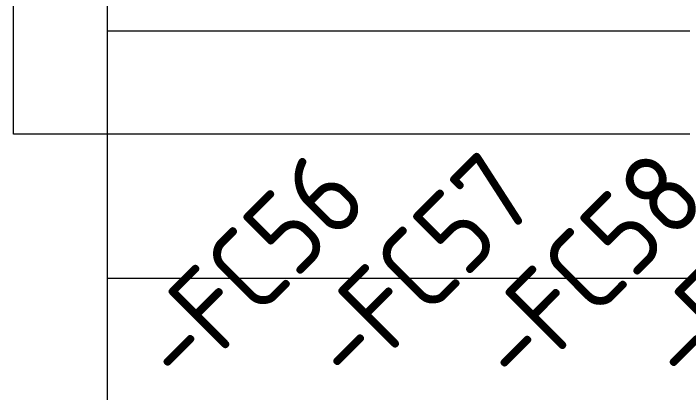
# Model space of a CAD drawing. Header units: millimetres. Extents: x 4134 to 7422, y 1400 to 3585.
# Drawn here: x 4348.2 to 4510.7, y 2663.1 to 2755 of the extents above; entities that cross this region are included whole.
import ezdxf
from ezdxf.enums import TextEntityAlignment as Align

# ---------------------------------------------------------------- set-up
doc = ezdxf.new("R2010")
doc.units = ezdxf.units.MM
doc.layers.add('002-PI-Kabelska kanalica', color=150, linetype='Continuous')
doc.layers.add('SI-ORMAR-Tekst', color=7, linetype='Continuous', lineweight=5)
doc.styles.add('PI0', font='isocpeur.ttf', dxfattribs={"width": 0.9})

# ---------------------------------------------------------------- blocks, each defined once
blk = doc.blocks.new('*U533')
at = {"layer": '002-PI-Kabelska kanalica', "color": 0, "linetype": 'ByBlock', "lineweight": 0}
blk.add_line((60, -100), (60, 1570), dxfattribs=at)
blk = doc.blocks.new('*U537')
at = {"layer": '002-PI-Kabelska kanalica', "color": 0, "linetype": 'ByBlock', "lineweight": 0}
for p, q in [((-20, -100), (-20, 515)), ((40, -100), (40, 515)), ((-20, -100), (40, -100))]:
    blk.add_line(p, q, dxfattribs=at)

msp = doc.modelspace()

# ---------------------------------------------------------------- linework, layer by layer
at = {"color": 0, "linetype": 'ByBlock', "lineweight": 0, "ltscale": 0.25}
msp.add_lwpolyline([(4348.214, 2918.218), (5016.288, 2918.218), (5016.288, 2725.778), (4348.213, 2725.778)], close=True, dxfattribs=at)

# ---------------------------------------------------------------- block references
at = {"layer": '002-PI-Kabelska kanalica', "color": 0, "linetype": 'ByBlock', "lineweight": 0, "xscale": -1, "rotation": 180}
msp.add_blockref('*U533', (4310.948, 3305.778), dxfattribs=at)
at = {"layer": '002-PI-Kabelska kanalica', "color": 0, "linetype": 'ByBlock', "lineweight": 0, "rotation": 270}
msp.add_blockref('*U537', (4470.948, 2730.778), dxfattribs=at)

# ---------------------------------------------------------------- texts
at = {"layer": 'SI-ORMAR-Tekst', "color": 0, "linetype": 'ByBlock', "lineweight": 0, "style": 'PI0', "width": 0.9}
for s, p in [('-FC57', (4446.346, 2693.178)), ('-FC56', (4405.298, 2693.178)), ('-FC58', (4487.298, 2693.178)), ('-FC59', (4528.246, 2693.178))]:
    msp.add_text(s, height=20, rotation=45, dxfattribs=at).set_placement(p, align=Align.MIDDLE)

doc.saveas('drawing.dxf')
